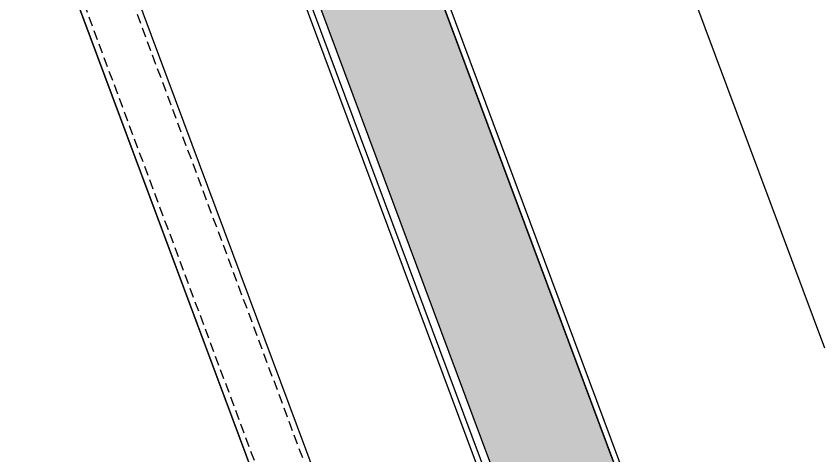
# Model space of a CAD drawing. Extents: x 12199666 to 24617114, y 1197707 to 2548648.
# Drawn here: x 12309153.2 to 12309569.3, y 1247683.8 to 1247911.7 of the extents above; entities that cross this region are included whole.
import ezdxf

# ---------------------------------------------------------------- set-up
doc = ezdxf.new("R2010")
doc.units = 0
doc.header["$LTSCALE"] = 10
doc.header["$MEASUREMENT"] = 0
doc.linetypes.add('TX-PLAN-T1-F11$0$DASHED', pattern=[0.75, 0.5, -0.25])
doc.layers.add('TX-PLAN-T1-F11$0$_EDO-ALUMINIUM-SECTION', color=90, linetype='Continuous', lineweight=30)
doc.layers.add('TX-PLAN-T1-F11$0$幕墙线', color=114, linetype='Continuous', lineweight=30)
for name, color, linetype in [('TX-PLAN-T1-F11$0$F-Alum', 4, 'Continuous'), ('TX-PLAN-T1-F11$0$F-concrete', 7, 'Continuous'), ('TX-PLAN-T1-F11$0$F-dashed line', 8, 'TX-PLAN-T1-F11$0$DASHED'), ('TX-PLAN-T1-F11$0$F_MISC', 8, 'Continuous'), ('TX-PLAN-T1-F11$0$INSUL', 173, 'Continuous')]:
    doc.layers.add(name, color=color, linetype=linetype)

# ---------------------------------------------------------------- blocks, each defined once
blk = doc.blocks.new('*U195')
at = {"layer": 'TX-PLAN-T1-F11$0$INSUL', "lineweight": 0}
h = blk.add_hatch(dxfattribs=at)
h.set_pattern_fill('岩棉', color=256, scale=60, style=0, pattern_type=2)
h.set_pattern_definition([(171.7889, (31.98, 119.4286), (-403.9210345, 60.0000015), [2.0005, -418.1072]), (146.90866, (33.7337, 118.2857), (-95.0402426, 60.000001), [2.0932, -437.4871]), (132.32733, (35.0349, 116.8571), (-106.920274, 119.9999995), [1.9323, -403.8515]), (114.797, (35.827, 115.143), (-23.76006, 60), [1.8884, -196.3933]), (91.62022, (35.8834, 113.1429), (-11.88003, 360), [2.0008, -418.1672]), (82.824825, (30.05657, 66.85714), (83.160209665, 659.99999822), [46.65104, -9750.0678]), (97.175175, (41.82346, 66.85714), (-83.16021149, 659.999997991), [46.65104, -9750.0678]), (88.37978, (35.9966, 113.1429), (11.880026, 360), [2.0008, -418.1672]), (65.203, (36.053, 115.143), (23.76006, 60), [1.8884, -196.3933]), (47.67267, (36.8452, 116.8571), (106.920274, 120), [1.9323, -403.8515]), (33.09134, (38.1463, 118.2857), (95.040242, 60.000002), [2.0932, -437.4871]), (8.2111, (39.9, 119.4286), (403.921035, 60), [2.0005, -418.1072]), (87.1662, (30, 65.7143), (11.880025, 180), [1.1443, -239.1496]), (103.9014, (30.283, 64.5714), (-47.520122, 180), [1.1773, -246.0642]), (111.6036, (30.735, 63.429), (-11.88003, 60), [1.2292, -63.304]), (122.76135, (31.4709, 62.2857), (-35.640092, 60), [1.359, -284.0386]), (138.29055, (32.4326, 61.4286), (-71.280182, 60.000001), [1.2883, -269.2446]), (152.0035, (33.5074, 60.8571), (-106.920275, 60), [1.2173, -254.4187]), (166.4772, (34.6954, 60.5714), (-237.600608, 60.000002), [1.2219, -255.3723]), (167.07075, (35.94, 60.2857), (-249.48064, 60), [1.277, -266.8823]), (12.92924, (35.94, 60.2857), (249.48064, 60), [1.277, -266.8823]), (13.5228, (37.1846, 60.5714), (237.600609, 60), [1.2219, -255.3723]), (27.9965, (38.3726, 60.8571), (118.800303, 60.000002), [1.2173, -254.4187]), (41.70945, (39.4475, 61.4286), (71.280181, 60.000002), [1.2883, -269.2446]), (57.23865, (40.4092, 62.2857), (118.800303, 180.000001), [1.359, -284.0386]), (68.3964, (41.145, 63.429), (11.88003, 60), [1.2292, -63.304]), (76.0986, (41.5972, 64.5714), (11.88003, 60), [1.1773, -246.0642]), (92.8338, (41.88, 65.7143), (-11.88003, 180), [1.1443, -239.1496])])
h.paths.add_polyline_path([(0, 0), (429.97, 0), (429.97, 60), (0, 60)])
at = {"layer": 'TX-PLAN-T1-F11$0$INSUL'}
blk.add_lwpolyline([(0, 0), (429.97, 0), (429.97, 60), (0, 60)], close=True, dxfattribs=at)
blk = doc.blocks.new('TX-PLAN-T1-F11$0$A$C31F16DB5')
at = {"layer": 'TX-PLAN-T1-F11$0$F-Alum', "flags": 128}
blk.add_lwpolyline([(-161.99, 344.82), (56.34, -33.11), (58.39, -33.66), (56.34, -33.11), (43.79, -40.37), (45.29, -42.97), (59.14, -34.96), (59.14, -34.96, 0.022806), (59.26, -34.89, 0.021818), (59.36, -34.81, 0.034754), (59.51, -34.66, 0.036571), (59.65, -34.49, 0.043988), (59.77, -34.26, 0.052185), (59.86, -33.96, 0.082496), (59.88, -33.47, 0.098696), (59.69, -32.91), (-160.15, 347.62, 0.000002)], format="xyb", dxfattribs=at)
at = {"layer": 'TX-PLAN-T1-F11$0$F-Alum'}
blk.add_lwpolyline([(4.09, -76.59), (6.68, -75.09), (-223.16, 322.76), (-225.76, 321.26)], close=True, dxfattribs=at)
at = {"layer": 'TX-PLAN-T1-F11$0$F_MISC', "ltscale": 18000, "extrusion": (6.80052e-07, -9.06782e-07, -1), "xscale": -1, "rotation": 239.9840001645362}
blk.add_blockref('*U195', (-58.1, -36.14, 0), dxfattribs=at)
blk = doc.blocks.new('TX-PLAN-T1-F11$0$TY001')
at = {"layer": 'TX-PLAN-T1-F11$0$F-Alum', "flags": 128}
for points in [[(53.01, -31.8), (390.07, -615.22)], [(27.04, -46.81), (364.1, -630.23)]]:
    blk.add_lwpolyline(points, dxfattribs=at)
at = {"layer": 'TX-PLAN-T1-F11$0$F-concrete'}
blk.add_line((460.04, -196.6), (84.68, 453.13), dxfattribs=at)
at = {"layer": 'TX-PLAN-T1-F11$0$F-dashed line', "flags": 128}
for points in [[(50.28, -33.38), (387.33, -616.8)], [(29.58, -45.34), (366.63, -628.76)]]:
    blk.add_lwpolyline(points, dxfattribs=at)
blk.add_blockref('TX-PLAN-T1-F11$0$A$C31F16DB5', (310.41, -247.89))
blk = doc.blocks.new('TX-PLAN-T1-F11$0$A$C21521A5F')
at = {"rotation": 90}
blk.add_blockref('TX-PLAN-T1-F11$0$TY001', (388.72, 12260.22, 0), dxfattribs=at)
blk = doc.blocks.new('TX-PLAN-T1-F11$0$标准层幕墙0118')
at = {"color": 3, "rotation": 270}
blk.add_blockref('TX-PLAN-T1-F11$0$A$C21521A5F', (4239.78, -661.28, 0), dxfattribs=at)
blk = doc.blocks.new('TX-PLAN-T1-F11')
at = {"layer": 'TX-PLAN-T1-F11$0$幕墙线'}
blk.add_lwpolyline([(12320853.42, 1246069.46), (12319874.16, 1245556.94), (12319504.52, 1246263.29), (12318287.46, 1245809.71), (12318025.42, 1246512.84), (12316808.36, 1246059.26), (12316546.32, 1246762.38), (12315329.27, 1246308.8), (12315067.23, 1247011.92), (12313850.17, 1246558.34), (12313588.13, 1247261.47), (12312371.07, 1246807.89), (12312109.03, 1247511.01), (12310891.98, 1247057.43), (12310629.93, 1247760.55), (12309412.88, 1247306.97), (12309150.84, 1248010.1), (12307933.78, 1247556.52), (12307671.74, 1248259.64), (12306454.69, 1247806.06), (12306192.64, 1248509.18), (12304975.59, 1248055.6), (12304713.55, 1248758.73), (12303496.49, 1248305.15)], dxfattribs=at)
at = {"layer": 'TX-PLAN-T1-F11$0$_EDO-ALUMINIUM-SECTION', "rotation": 350.4236156863823}
blk.add_blockref('TX-PLAN-T1-F11$0$标准层幕墙0118', (12293055.45, 1251790.44), dxfattribs=at)

msp = doc.modelspace()

# ---------------------------------------------------------------- block references
msp.add_blockref('TX-PLAN-T1-F11', (0, 0))

doc.saveas('drawing.dxf')
